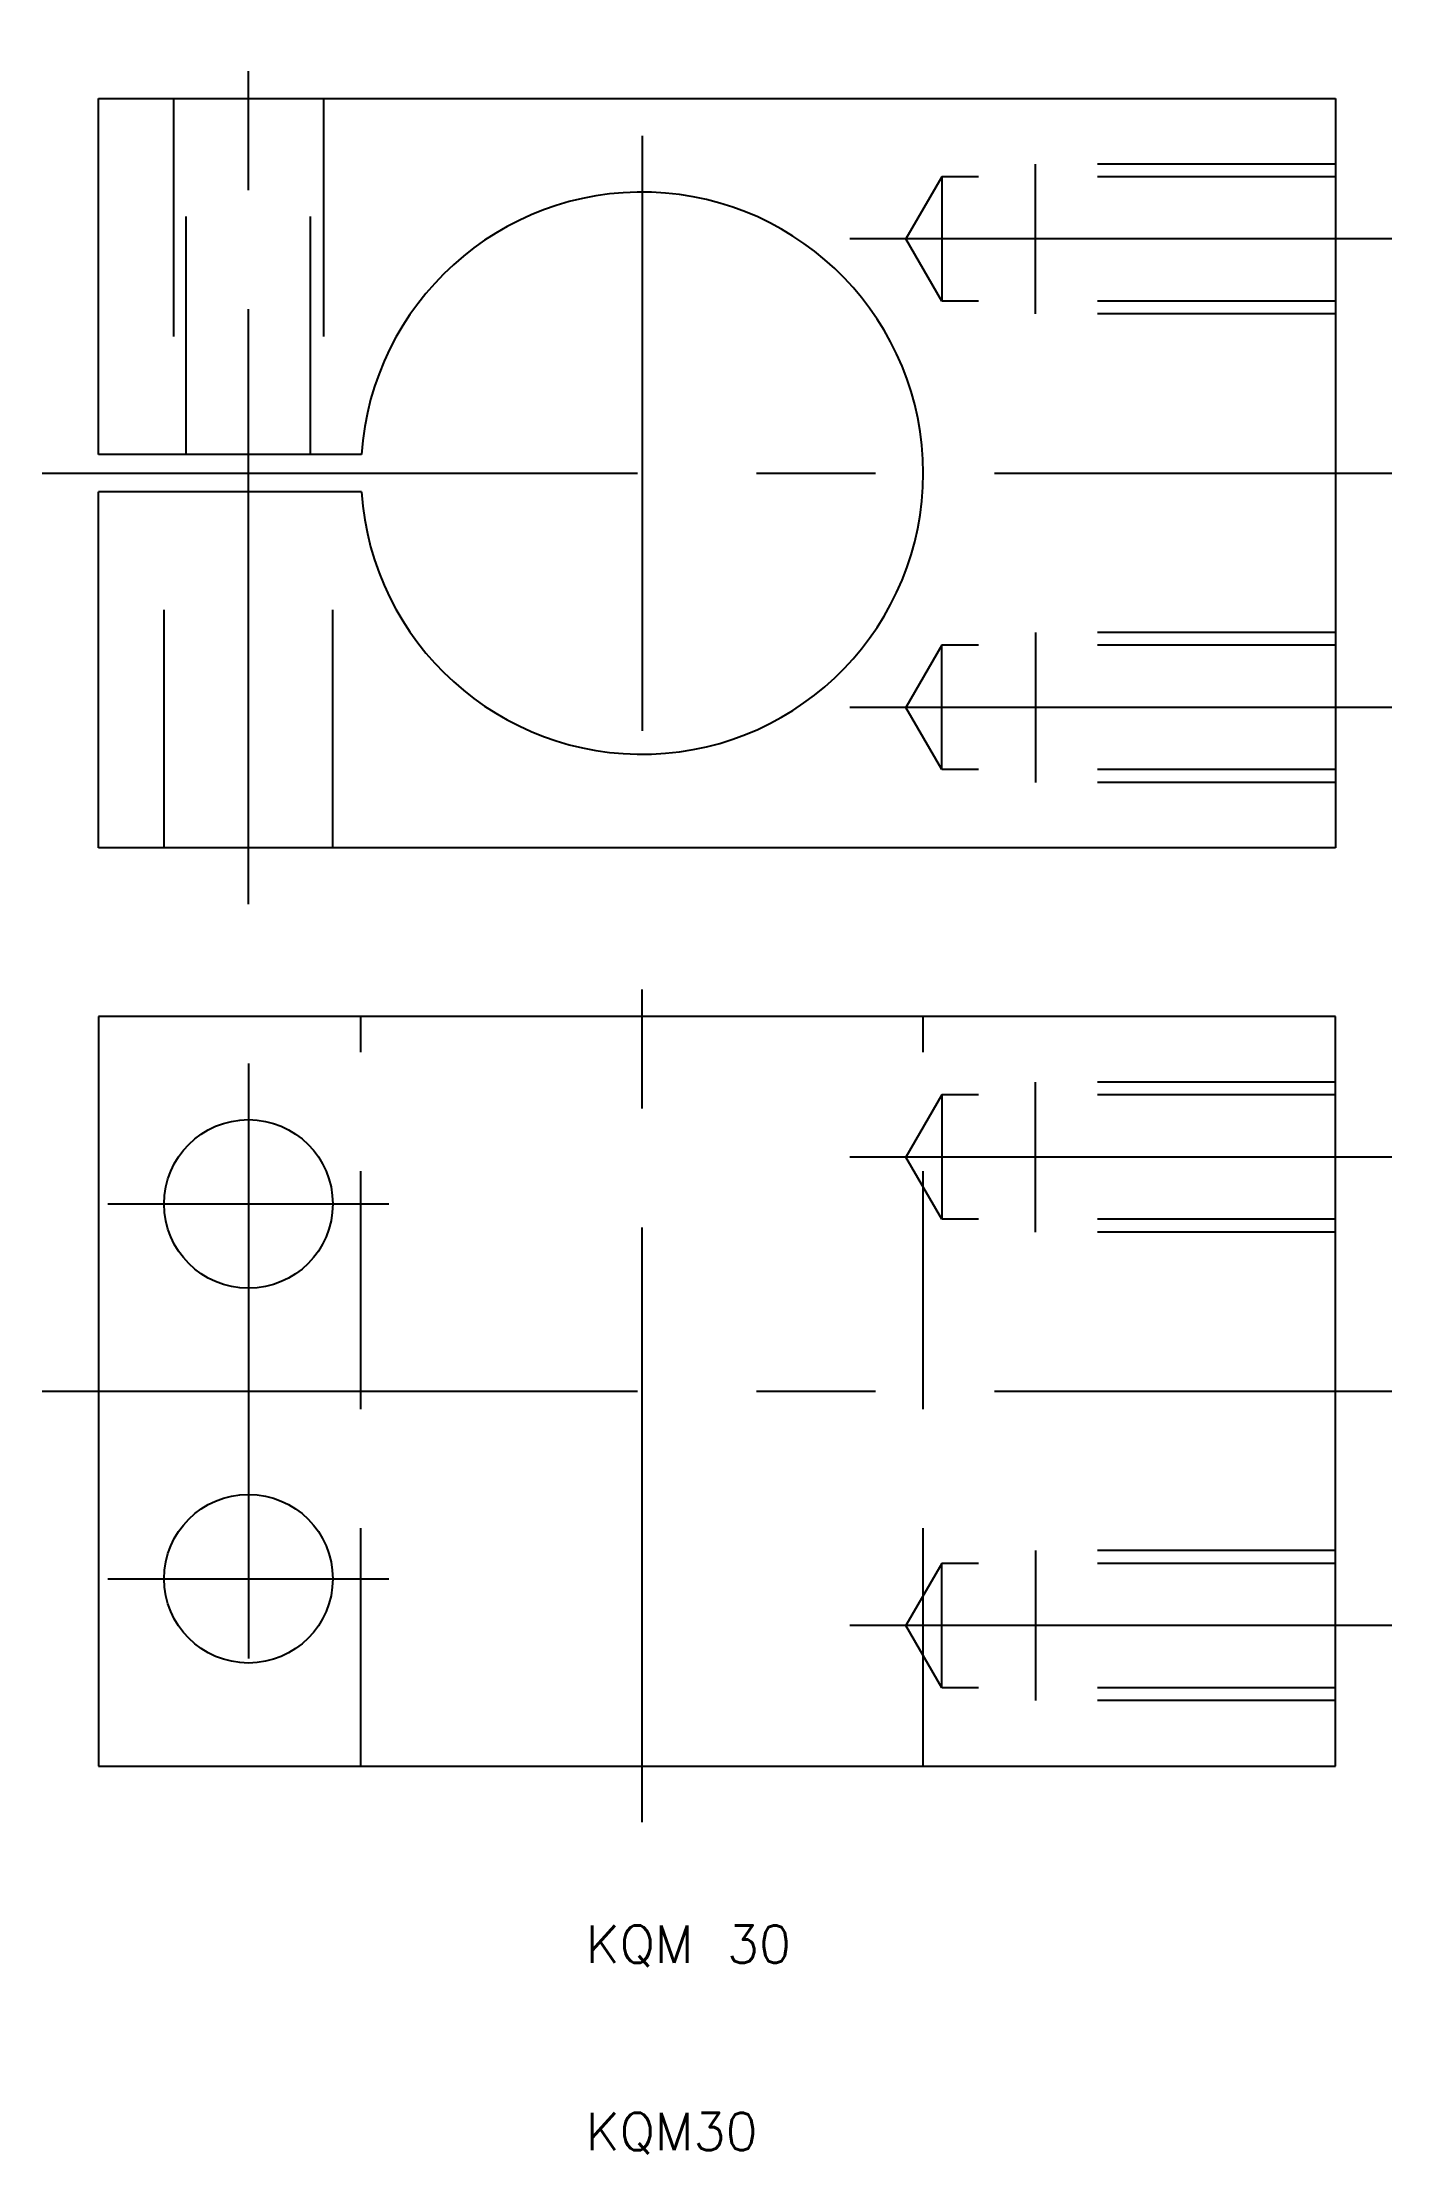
# Model space of a CAD drawing. Extents: x -19 to 53, y 10 to 122.
import ezdxf

# ---------------------------------------------------------------- set-up
doc = ezdxf.new("R2010")
doc.units = 0
doc.linetypes.add('CENTER', pattern=[50.8, 31.75, -6.35, 6.35, -6.35])
doc.linetypes.add('DASHED', pattern=[19.05, 12.7, -6.35])
doc.layers.get('0').update_dxf_attribs({"linetype": 'CONTINUOUS'})
doc.layers.add('CENTER', color=1, linetype='CENTER')
doc.styles.get("Standard").update_dxf_attribs({"font": 'txt.shx'})

msp = doc.modelspace()

# ---------------------------------------------------------------- linework, layer by layer
for p, q in [((-16, 119.5), (50, 119.5)), ((-16, 100.5), (-16, 119.5)), ((50, 119.5), (50, 79.5)), ((-1.97, 100.5), (-16, 100.5)), ((-1.97, 98.5), (-16, 98.5)), ((-16, 79.5), (-16, 98.5)), ((50, 79.5), (-16, 79.5)), ((-16, 70.5), (-16, 30.5)), ((50, 70.5), (-16, 70.5)), ((50, 30.5), (50, 70.5)), ((-16, 30.5), (50, 30.5))]:
    msp.add_line(p, q)
at = {"color": 3, "linetype": 'DASHED'}
for p, q in [((-12, 119.5), (-12, 100.5)), ((-11.32, 100.5), (-11.32, 119.5)), ((-4.68, 100.5), (-4.68, 119.5)), ((-4, 119.5), (-4, 100.5)), ((29, 115.32), (27.08, 112)), ((29, 115.32), (29, 108.68)), ((50, 115.32), (29, 115.32)), ((34, 108), (34, 116)), ((50, 116), (34, 116)), ((29, 108.68), (27.08, 112)), ((50, 108.68), (29, 108.68)), ((50, 108), (34, 108)), ((-12.5, 79.5), (-12.5, 98.5)), ((-3.5, 79.5), (-3.5, 98.5)), ((29, 90.32), (27.08, 87)), ((50, 90.32), (29, 90.32)), ((29, 83.68), (29, 90.32)), ((50, 91), (34, 91)), ((34, 91), (34, 83)), ((29, 83.68), (27.08, 87)), ((50, 83.68), (29, 83.68)), ((50, 83), (34, 83)), ((-2, 30.5), (-2, 70.5)), ((28, 30.5), (28, 70.5)), ((34, 59), (34, 67)), ((50, 67), (34, 67)), ((29, 66.32), (27.08, 63)), ((29, 66.32), (29, 59.68)), ((50, 66.32), (29, 66.32)), ((29, 59.68), (27.08, 63)), ((50, 59.68), (29, 59.68)), ((50, 59), (34, 59)), ((34, 42), (34, 34)), ((50, 42), (34, 42)), ((29, 41.32), (27.08, 38)), ((29, 34.68), (29, 41.32)), ((50, 41.32), (29, 41.32)), ((29, 34.68), (27.08, 38)), ((50, 34.68), (29, 34.68)), ((50, 34), (34, 34))]:
    msp.add_line(p, q, dxfattribs=at)
for centre in [(-8, 60.5), (-8, 40.5)]:
    msp.add_circle(centre, 4.5)
msp.add_arc((13, 99.5), 15, 183.8226, 176.1774)
at = {"layer": 'CENTER'}
for p, q in [((-8, 76.5), (-8, 122.5)), ((13, 117.5), (13, 81.5)), ((53, 112), (24.08, 112)), ((-19, 99.5), (53, 99.5)), ((53, 87), (24.08, 87)), ((13, 27.5), (13, 73.5)), ((-8, 68), (-8, 33)), ((53, 63), (24.08, 63)), ((-15.5, 60.5), (-0.5, 60.5)), ((-19, 50.5), (53, 50.5)), ((-15.5, 40.5), (-0.5, 40.5)), ((53, 38), (24.08, 38))]:
    msp.add_line(p, q, dxfattribs=at)

# ---------------------------------------------------------------- texts
for s, p in [('KQM 30', (10, 20)), ('KQM30', (10, 10))]:
    msp.add_text(s, height=2).set_placement(p)

doc.saveas('drawing.dxf')
